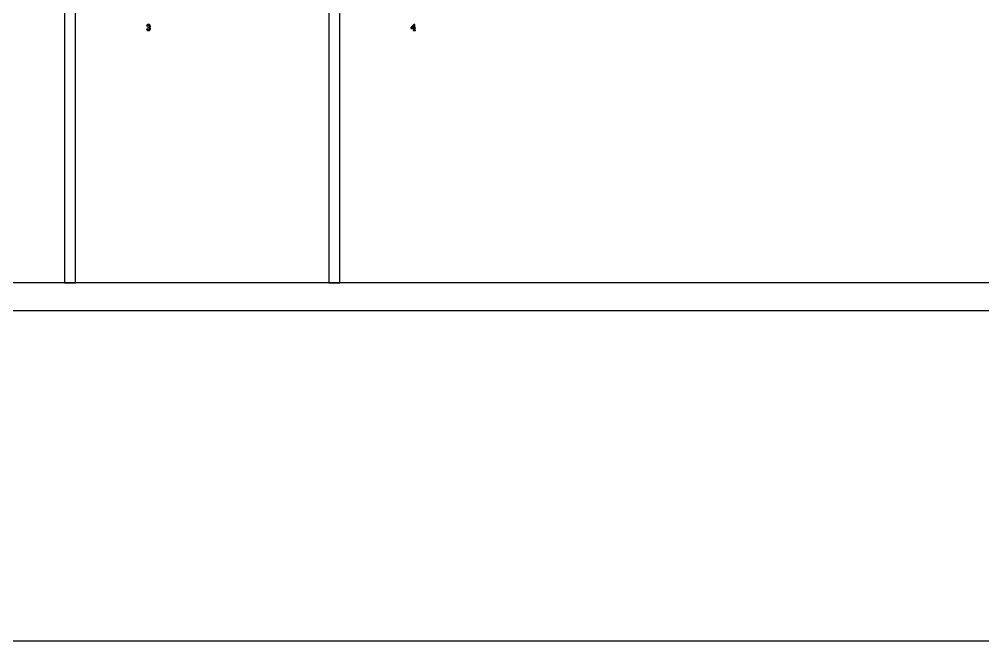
# Model space of a CAD drawing. Extents: x -7000 to 3750, y -6210 to 6210.
# Drawn here: x -3500 to -1750, y 1600 to 2729 of the extents above; entities that cross this region are included whole.
import ezdxf

# ---------------------------------------------------------------- set-up
doc = ezdxf.new("R2010")
doc.units = 0

msp = doc.modelspace()

# ---------------------------------------------------------------- linework, layer by layer
at = {"layer": 'HBMetalGapLayer'}
msp.add_lwpolyline([(-7000, 1600), (0, 1600), (0, 4500), (-7000, 4500)], close=True, dxfattribs=at)
at = {"layer": 'HBMetalPosLayer'}
for points in [[(-3397.807, 3051.5), (-3417.807, 3051.5), (-3417.807, 2250), (-3397.807, 2250)], [(-2917.807, 3051.5), (-2937.807, 3051.5), (-2937.807, 2250), (-2917.807, 2250)], [(-6200, 2200), (-800, 2200), (-800, 2250), (-6200, 2250)]]:
    msp.add_lwpolyline(points, close=True, dxfattribs=at)
at = {"layer": 'NegLayer'}
for points in [[(-3268.707, 2717.4), (-3268.707, 2716.8), (-3268.107, 2716.8), (-3268.107, 2717.4)], [(-3268.107, 2718), (-3268.107, 2717.4), (-3267.507, 2717.4), (-3267.507, 2718)], [(-3268.107, 2717.4), (-3268.107, 2716.8), (-3267.507, 2716.8), (-3267.507, 2717.4)], [(-3267.507, 2718.6), (-3267.507, 2718), (-3266.907, 2718), (-3266.907, 2718.6)], [(-3267.507, 2718), (-3267.507, 2717.4), (-3266.907, 2717.4), (-3266.907, 2718)], [(-3267.507, 2717.4), (-3267.507, 2716.8), (-3266.907, 2716.8), (-3266.907, 2717.4)], [(-3266.907, 2719.2), (-3266.907, 2718.6), (-3266.307, 2718.6), (-3266.307, 2719.2)], [(-3266.907, 2718.6), (-3266.907, 2718), (-3266.307, 2718), (-3266.307, 2718.6)], [(-3266.907, 2718), (-3266.907, 2717.4), (-3266.307, 2717.4), (-3266.307, 2718)], [(-3266.307, 2719.2), (-3266.307, 2718.6), (-3265.707, 2718.6), (-3265.707, 2719.2)], [(-3266.307, 2718.6), (-3266.307, 2718), (-3265.707, 2718), (-3265.707, 2718.6)], [(-3266.307, 2714.4), (-3266.307, 2713.8), (-3265.707, 2713.8), (-3265.707, 2714.4)], [(-3266.307, 2713.8), (-3266.307, 2713.2), (-3265.707, 2713.2), (-3265.707, 2713.8)], [(-3265.707, 2719.2), (-3265.707, 2718.6), (-3265.107, 2718.6), (-3265.107, 2719.2)], [(-3265.707, 2718.6), (-3265.707, 2718), (-3265.107, 2718), (-3265.107, 2718.6)], [(-3265.707, 2714.4), (-3265.707, 2713.8), (-3265.107, 2713.8), (-3265.107, 2714.4)], [(-3265.707, 2713.8), (-3265.707, 2713.2), (-3265.107, 2713.2), (-3265.107, 2713.8)], [(-3265.107, 2719.2), (-3265.107, 2718.6), (-3264.507, 2718.6), (-3264.507, 2719.2)], [(-3265.107, 2718.6), (-3265.107, 2718), (-3264.507, 2718), (-3264.507, 2718.6)], [(-3265.107, 2714.4), (-3265.107, 2713.8), (-3264.507, 2713.8), (-3264.507, 2714.4)], [(-3265.107, 2713.8), (-3265.107, 2713.2), (-3264.507, 2713.2), (-3264.507, 2713.8)], [(-3264.507, 2719.2), (-3264.507, 2718.6), (-3263.907, 2718.6), (-3263.907, 2719.2)], [(-3264.507, 2718.6), (-3264.507, 2718), (-3263.907, 2718), (-3263.907, 2718.6)], [(-3264.507, 2714.4), (-3264.507, 2713.8), (-3263.907, 2713.8), (-3263.907, 2714.4)], [(-3264.507, 2713.8), (-3264.507, 2713.2), (-3263.907, 2713.2), (-3263.907, 2713.8)], [(-3263.907, 2719.2), (-3263.907, 2718.6), (-3263.307, 2718.6), (-3263.307, 2719.2)], [(-3263.907, 2718.6), (-3263.907, 2718), (-3263.307, 2718), (-3263.307, 2718.6)], [(-3263.907, 2718), (-3263.907, 2717.4), (-3263.307, 2717.4), (-3263.307, 2718)], [(-3263.907, 2717.4), (-3263.907, 2716.8), (-3263.307, 2716.8), (-3263.307, 2717.4)], [(-3263.907, 2715), (-3263.907, 2714.4), (-3263.307, 2714.4), (-3263.307, 2715)], [(-3263.907, 2714.4), (-3263.907, 2713.8), (-3263.307, 2713.8), (-3263.307, 2714.4)], [(-3263.907, 2713.8), (-3263.907, 2713.2), (-3263.307, 2713.2), (-3263.307, 2713.8)], [(-3263.907, 2713.2), (-3263.907, 2712.6), (-3263.307, 2712.6), (-3263.307, 2713.2)], [(-3263.307, 2718.6), (-3263.307, 2718), (-3262.707, 2718), (-3262.707, 2718.6)], [(-3263.307, 2718), (-3263.307, 2717.4), (-3262.707, 2717.4), (-3262.707, 2718)], [(-3263.307, 2717.4), (-3263.307, 2716.8), (-3262.707, 2716.8), (-3262.707, 2717.4)], [(-3263.307, 2716.8), (-3263.307, 2716.2), (-3262.707, 2716.2), (-3262.707, 2716.8)], [(-3263.307, 2716.2), (-3263.307, 2715.6), (-3262.707, 2715.6), (-3262.707, 2716.2)], [(-3263.307, 2715.6), (-3263.307, 2715), (-3262.707, 2715), (-3262.707, 2715.6)], [(-3263.307, 2715), (-3263.307, 2714.4), (-3262.707, 2714.4), (-3262.707, 2715)], [(-3263.307, 2714.4), (-3263.307, 2713.8), (-3262.707, 2713.8), (-3262.707, 2714.4)], [(-3263.307, 2713.8), (-3263.307, 2713.2), (-3262.707, 2713.2), (-3262.707, 2713.8)], [(-3263.307, 2713.2), (-3263.307, 2712.6), (-3262.707, 2712.6), (-3262.707, 2713.2)], [(-3263.307, 2712.6), (-3263.307, 2712), (-3262.707, 2712), (-3262.707, 2712.6)], [(-3262.707, 2718), (-3262.707, 2717.4), (-3262.107, 2717.4), (-3262.107, 2718)], [(-3262.707, 2717.4), (-3262.707, 2716.8), (-3262.107, 2716.8), (-3262.107, 2717.4)], [(-3262.707, 2716.8), (-3262.707, 2716.2), (-3262.107, 2716.2), (-3262.107, 2716.8)], [(-3262.707, 2716.2), (-3262.707, 2715.6), (-3262.107, 2715.6), (-3262.107, 2716.2)], [(-3262.707, 2715.6), (-3262.707, 2715), (-3262.107, 2715), (-3262.107, 2715.6)], [(-3262.707, 2715), (-3262.707, 2714.4), (-3262.107, 2714.4), (-3262.107, 2715)], [(-3262.707, 2713.2), (-3262.707, 2712.6), (-3262.107, 2712.6), (-3262.107, 2713.2)], [(-3262.707, 2712.6), (-3262.707, 2712), (-3262.107, 2712), (-3262.107, 2712.6)], [(-3262.107, 2716.8), (-3262.107, 2716.2), (-3261.507, 2716.2), (-3261.507, 2716.8)], [(-3262.107, 2716.2), (-3262.107, 2715.6), (-3261.507, 2715.6), (-3261.507, 2716.2)], [(-3262.107, 2715.6), (-3262.107, 2715), (-3261.507, 2715), (-3261.507, 2715.6)], [(-3262.107, 2712.6), (-3262.107, 2712), (-3261.507, 2712), (-3261.507, 2712.6)], [(-2788.707, 2713.8), (-2788.707, 2713.2), (-2788.107, 2713.2), (-2788.107, 2713.8)], [(-2788.707, 2713.2), (-2788.707, 2712.6), (-2788.107, 2712.6), (-2788.107, 2713.2)], [(-2788.707, 2712.6), (-2788.707, 2712), (-2788.107, 2712), (-2788.107, 2712.6)], [(-2788.107, 2714.4), (-2788.107, 2713.8), (-2787.507, 2713.8), (-2787.507, 2714.4)], [(-2788.107, 2713.8), (-2788.107, 2713.2), (-2787.507, 2713.2), (-2787.507, 2713.8)], [(-2788.107, 2713.2), (-2788.107, 2712.6), (-2787.507, 2712.6), (-2787.507, 2713.2)], [(-2788.107, 2712.6), (-2788.107, 2712), (-2787.507, 2712), (-2787.507, 2712.6)], [(-2787.507, 2715), (-2787.507, 2714.4), (-2786.907, 2714.4), (-2786.907, 2715)], [(-2787.507, 2714.4), (-2787.507, 2713.8), (-2786.907, 2713.8), (-2786.907, 2714.4)], [(-2787.507, 2713.8), (-2787.507, 2713.2), (-2786.907, 2713.2), (-2786.907, 2713.8)], [(-2787.507, 2713.2), (-2787.507, 2712.6), (-2786.907, 2712.6), (-2786.907, 2713.2)], [(-2787.507, 2712.6), (-2787.507, 2712), (-2786.907, 2712), (-2786.907, 2712.6)], [(-2786.907, 2715.6), (-2786.907, 2715), (-2786.307, 2715), (-2786.307, 2715.6)], [(-2786.907, 2715), (-2786.907, 2714.4), (-2786.307, 2714.4), (-2786.307, 2715)], [(-2786.907, 2714.4), (-2786.907, 2713.8), (-2786.307, 2713.8), (-2786.307, 2714.4)], [(-2786.907, 2713.2), (-2786.907, 2712.6), (-2786.307, 2712.6), (-2786.307, 2713.2)], [(-2786.907, 2712.6), (-2786.907, 2712), (-2786.307, 2712), (-2786.307, 2712.6)], [(-2786.307, 2716.2), (-2786.307, 2715.6), (-2785.707, 2715.6), (-2785.707, 2716.2)], [(-2786.307, 2715.6), (-2786.307, 2715), (-2785.707, 2715), (-2785.707, 2715.6)], [(-2786.307, 2715), (-2786.307, 2714.4), (-2785.707, 2714.4), (-2785.707, 2715)], [(-2786.307, 2713.2), (-2786.307, 2712.6), (-2785.707, 2712.6), (-2785.707, 2713.2)], [(-2786.307, 2712.6), (-2786.307, 2712), (-2785.707, 2712), (-2785.707, 2712.6)], [(-2785.707, 2716.8), (-2785.707, 2716.2), (-2785.107, 2716.2), (-2785.107, 2716.8)], [(-2785.707, 2716.2), (-2785.707, 2715.6), (-2785.107, 2715.6), (-2785.107, 2716.2)], [(-2785.707, 2715.6), (-2785.707, 2715), (-2785.107, 2715), (-2785.107, 2715.6)], [(-2785.707, 2713.2), (-2785.707, 2712.6), (-2785.107, 2712.6), (-2785.107, 2713.2)], [(-2785.707, 2712.6), (-2785.707, 2712), (-2785.107, 2712), (-2785.107, 2712.6)], [(-2785.107, 2717.4), (-2785.107, 2716.8), (-2784.507, 2716.8), (-2784.507, 2717.4)], [(-2785.107, 2716.8), (-2785.107, 2716.2), (-2784.507, 2716.2), (-2784.507, 2716.8)], [(-2785.107, 2716.2), (-2785.107, 2715.6), (-2784.507, 2715.6), (-2784.507, 2716.2)], [(-2785.107, 2713.2), (-2785.107, 2712.6), (-2784.507, 2712.6), (-2784.507, 2713.2)], [(-2785.107, 2712.6), (-2785.107, 2712), (-2784.507, 2712), (-2784.507, 2712.6)], [(-2784.507, 2718), (-2784.507, 2717.4), (-2783.907, 2717.4), (-2783.907, 2718)], [(-2784.507, 2717.4), (-2784.507, 2716.8), (-2783.907, 2716.8), (-2783.907, 2717.4)], [(-2784.507, 2716.8), (-2784.507, 2716.2), (-2783.907, 2716.2), (-2783.907, 2716.8)], [(-2784.507, 2713.2), (-2784.507, 2712.6), (-2783.907, 2712.6), (-2783.907, 2713.2)], [(-2784.507, 2712.6), (-2784.507, 2712), (-2783.907, 2712), (-2783.907, 2712.6)], [(-2783.907, 2718.6), (-2783.907, 2718), (-2783.307, 2718), (-2783.307, 2718.6)], [(-2783.907, 2718), (-2783.907, 2717.4), (-2783.307, 2717.4), (-2783.307, 2718)], [(-2783.907, 2717.4), (-2783.907, 2716.8), (-2783.307, 2716.8), (-2783.307, 2717.4)], [(-2783.907, 2713.2), (-2783.907, 2712.6), (-2783.307, 2712.6), (-2783.307, 2713.2)], [(-2783.907, 2712.6), (-2783.907, 2712), (-2783.307, 2712), (-2783.307, 2712.6)], [(-2783.307, 2719.2), (-2783.307, 2718.6), (-2782.707, 2718.6), (-2782.707, 2719.2)], [(-2783.307, 2718.6), (-2783.307, 2718), (-2782.707, 2718), (-2782.707, 2718.6)], [(-2783.307, 2718), (-2783.307, 2717.4), (-2782.707, 2717.4), (-2782.707, 2718)], [(-2783.307, 2713.2), (-2783.307, 2712.6), (-2782.707, 2712.6), (-2782.707, 2713.2)], [(-2783.307, 2712.6), (-2783.307, 2712), (-2782.707, 2712), (-2782.707, 2712.6)], [(-2782.707, 2719.2), (-2782.707, 2718.6), (-2782.107, 2718.6), (-2782.107, 2719.2)], [(-2782.707, 2718.6), (-2782.707, 2718), (-2782.107, 2718), (-2782.107, 2718.6)], [(-2782.707, 2718), (-2782.707, 2717.4), (-2782.107, 2717.4), (-2782.107, 2718)], [(-2782.707, 2717.4), (-2782.707, 2716.8), (-2782.107, 2716.8), (-2782.107, 2717.4)], [(-2782.707, 2716.8), (-2782.707, 2716.2), (-2782.107, 2716.2), (-2782.107, 2716.8)], [(-2782.707, 2716.2), (-2782.707, 2715.6), (-2782.107, 2715.6), (-2782.107, 2716.2)], [(-2782.707, 2715.6), (-2782.707, 2715), (-2782.107, 2715), (-2782.107, 2715.6)], [(-2782.707, 2715), (-2782.707, 2714.4), (-2782.107, 2714.4), (-2782.107, 2715)], [(-2782.707, 2714.4), (-2782.707, 2713.8), (-2782.107, 2713.8), (-2782.107, 2714.4)], [(-2782.707, 2713.8), (-2782.707, 2713.2), (-2782.107, 2713.2), (-2782.107, 2713.8)], [(-2782.707, 2713.2), (-2782.707, 2712.6), (-2782.107, 2712.6), (-2782.107, 2713.2)], [(-2782.707, 2712.6), (-2782.707, 2712), (-2782.107, 2712), (-2782.107, 2712.6)], [(-2782.107, 2719.2), (-2782.107, 2718.6), (-2781.507, 2718.6), (-2781.507, 2719.2)], [(-2782.107, 2718.6), (-2782.107, 2718), (-2781.507, 2718), (-2781.507, 2718.6)], [(-2782.107, 2718), (-2782.107, 2717.4), (-2781.507, 2717.4), (-2781.507, 2718)], [(-2782.107, 2717.4), (-2782.107, 2716.8), (-2781.507, 2716.8), (-2781.507, 2717.4)], [(-2782.107, 2716.8), (-2782.107, 2716.2), (-2781.507, 2716.2), (-2781.507, 2716.8)], [(-2782.107, 2716.2), (-2782.107, 2715.6), (-2781.507, 2715.6), (-2781.507, 2716.2)], [(-2782.107, 2715.6), (-2782.107, 2715), (-2781.507, 2715), (-2781.507, 2715.6)], [(-2782.107, 2715), (-2782.107, 2714.4), (-2781.507, 2714.4), (-2781.507, 2715)], [(-2782.107, 2714.4), (-2782.107, 2713.8), (-2781.507, 2713.8), (-2781.507, 2714.4)], [(-2782.107, 2713.8), (-2782.107, 2713.2), (-2781.507, 2713.2), (-2781.507, 2713.8)], [(-2782.107, 2713.2), (-2782.107, 2712.6), (-2781.507, 2712.6), (-2781.507, 2713.2)], [(-2782.107, 2712.6), (-2782.107, 2712), (-2781.507, 2712), (-2781.507, 2712.6)], [(-2781.507, 2713.2), (-2781.507, 2712.6), (-2780.907, 2712.6), (-2780.907, 2713.2)], [(-2781.507, 2712.6), (-2781.507, 2712), (-2780.907, 2712), (-2780.907, 2712.6)], [(-2780.907, 2713.2), (-2780.907, 2712.6), (-2780.307, 2712.6), (-2780.307, 2713.2)], [(-3268.707, 2710.8), (-3268.707, 2710.2), (-3268.107, 2710.2), (-3268.107, 2710.8)], [(-3268.107, 2710.8), (-3268.107, 2710.2), (-3267.507, 2710.2), (-3267.507, 2710.8)], [(-3268.107, 2710.2), (-3268.107, 2709.6), (-3267.507, 2709.6), (-3267.507, 2710.2)], [(-3267.507, 2710.8), (-3267.507, 2710.2), (-3266.907, 2710.2), (-3266.907, 2710.8)], [(-3267.507, 2710.2), (-3267.507, 2709.6), (-3266.907, 2709.6), (-3266.907, 2710.2)], [(-3267.507, 2709.6), (-3267.507, 2709), (-3266.907, 2709), (-3266.907, 2709.6)], [(-3266.907, 2710.2), (-3266.907, 2709.6), (-3266.307, 2709.6), (-3266.307, 2710.2)], [(-3266.907, 2709.6), (-3266.907, 2709), (-3266.307, 2709), (-3266.307, 2709.6)], [(-3266.907, 2709), (-3266.907, 2708.4), (-3266.307, 2708.4), (-3266.307, 2709)], [(-3266.307, 2709.6), (-3266.307, 2709), (-3265.707, 2709), (-3265.707, 2709.6)], [(-3266.307, 2709), (-3266.307, 2708.4), (-3265.707, 2708.4), (-3265.707, 2709)], [(-3265.707, 2709.6), (-3265.707, 2709), (-3265.107, 2709), (-3265.107, 2709.6)], [(-3265.707, 2709), (-3265.707, 2708.4), (-3265.107, 2708.4), (-3265.107, 2709)], [(-3265.107, 2709.6), (-3265.107, 2709), (-3264.507, 2709), (-3264.507, 2709.6)], [(-3265.107, 2709), (-3265.107, 2708.4), (-3264.507, 2708.4), (-3264.507, 2709)], [(-3264.507, 2709.6), (-3264.507, 2709), (-3263.907, 2709), (-3263.907, 2709.6)], [(-3264.507, 2709), (-3264.507, 2708.4), (-3263.907, 2708.4), (-3263.907, 2709)], [(-3263.907, 2710.8), (-3263.907, 2710.2), (-3263.307, 2710.2), (-3263.307, 2710.8)], [(-3263.907, 2710.2), (-3263.907, 2709.6), (-3263.307, 2709.6), (-3263.307, 2710.2)], [(-3263.907, 2709.6), (-3263.907, 2709), (-3263.307, 2709), (-3263.307, 2709.6)], [(-3263.907, 2709), (-3263.907, 2708.4), (-3263.307, 2708.4), (-3263.307, 2709)], [(-3263.307, 2712), (-3263.307, 2711.4), (-3262.707, 2711.4), (-3262.707, 2712)], [(-3263.307, 2711.4), (-3263.307, 2710.8), (-3262.707, 2710.8), (-3262.707, 2711.4)], [(-3263.307, 2710.8), (-3263.307, 2710.2), (-3262.707, 2710.2), (-3262.707, 2710.8)], [(-3263.307, 2710.2), (-3263.307, 2709.6), (-3262.707, 2709.6), (-3262.707, 2710.2)], [(-3263.307, 2709.6), (-3263.307, 2709), (-3262.707, 2709), (-3262.707, 2709.6)], [(-3262.707, 2712), (-3262.707, 2711.4), (-3262.107, 2711.4), (-3262.107, 2712)], [(-3262.707, 2711.4), (-3262.707, 2710.8), (-3262.107, 2710.8), (-3262.107, 2711.4)], [(-3262.707, 2710.8), (-3262.707, 2710.2), (-3262.107, 2710.2), (-3262.107, 2710.8)], [(-3262.707, 2710.2), (-3262.707, 2709.6), (-3262.107, 2709.6), (-3262.107, 2710.2)], [(-3262.107, 2712), (-3262.107, 2711.4), (-3261.507, 2711.4), (-3261.507, 2712)], [(-3262.107, 2711.4), (-3262.107, 2710.8), (-3261.507, 2710.8), (-3261.507, 2711.4)], [(-2784.507, 2709), (-2784.507, 2708.4), (-2783.907, 2708.4), (-2783.907, 2709)], [(-2783.907, 2709.6), (-2783.907, 2709), (-2783.307, 2709), (-2783.307, 2709.6)], [(-2783.907, 2709), (-2783.907, 2708.4), (-2783.307, 2708.4), (-2783.307, 2709)], [(-2783.307, 2709.6), (-2783.307, 2709), (-2782.707, 2709), (-2782.707, 2709.6)], [(-2783.307, 2709), (-2783.307, 2708.4), (-2782.707, 2708.4), (-2782.707, 2709)], [(-2782.707, 2712), (-2782.707, 2711.4), (-2782.107, 2711.4), (-2782.107, 2712)], [(-2782.707, 2711.4), (-2782.707, 2710.8), (-2782.107, 2710.8), (-2782.107, 2711.4)], [(-2782.707, 2710.8), (-2782.707, 2710.2), (-2782.107, 2710.2), (-2782.107, 2710.8)], [(-2782.707, 2710.2), (-2782.707, 2709.6), (-2782.107, 2709.6), (-2782.107, 2710.2)], [(-2782.707, 2709.6), (-2782.707, 2709), (-2782.107, 2709), (-2782.107, 2709.6)], [(-2782.707, 2709), (-2782.707, 2708.4), (-2782.107, 2708.4), (-2782.107, 2709)], [(-2782.107, 2712), (-2782.107, 2711.4), (-2781.507, 2711.4), (-2781.507, 2712)], [(-2782.107, 2711.4), (-2782.107, 2710.8), (-2781.507, 2710.8), (-2781.507, 2711.4)], [(-2782.107, 2710.8), (-2782.107, 2710.2), (-2781.507, 2710.2), (-2781.507, 2710.8)], [(-2782.107, 2710.2), (-2782.107, 2709.6), (-2781.507, 2709.6), (-2781.507, 2710.2)], [(-2782.107, 2709.6), (-2782.107, 2709), (-2781.507, 2709), (-2781.507, 2709.6)], [(-2782.107, 2709), (-2782.107, 2708.4), (-2781.507, 2708.4), (-2781.507, 2709)], [(-2781.507, 2709.6), (-2781.507, 2709), (-2780.907, 2709), (-2780.907, 2709.6)], [(-2781.507, 2709), (-2781.507, 2708.4), (-2780.907, 2708.4), (-2780.907, 2709)], [(-2780.907, 2709), (-2780.907, 2708.4), (-2780.307, 2708.4), (-2780.307, 2709)]]:
    msp.add_lwpolyline(points, close=True, dxfattribs=at)

doc.saveas('drawing.dxf')
